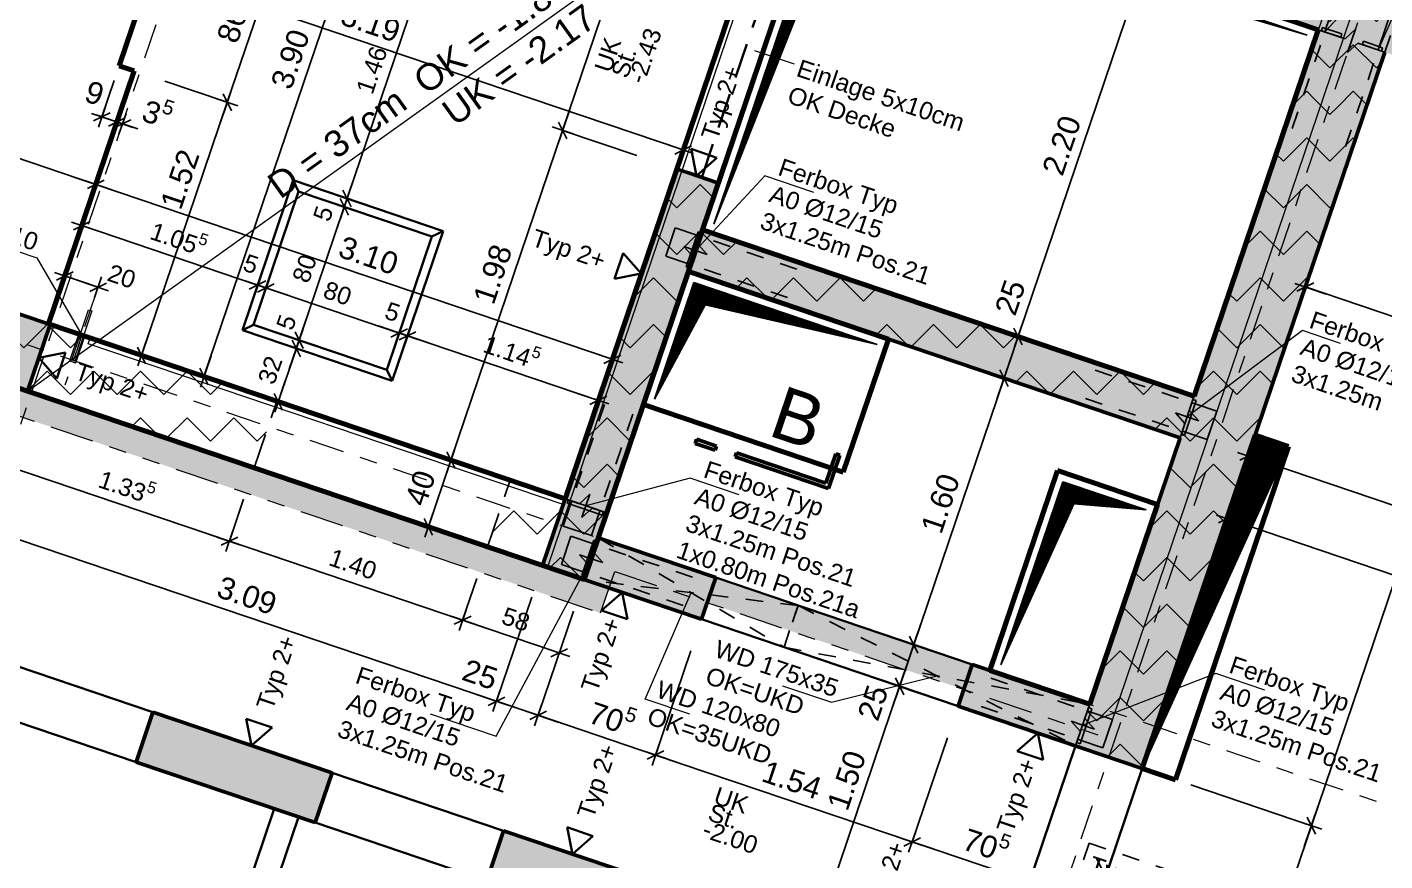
# Model space of a CAD drawing. Header units: metres. Extents: x 2661608 to 2661648.6, y 1209464.3 to 1209501.1.
# Drawn here: x 2661623.57 to 2661631.29, y 1209486.17 to 1209490.91 of the extents above; entities that cross this region are included whole.
import ezdxf

# ---------------------------------------------------------------- set-up
doc = ezdxf.new("R2010")
doc.units = ezdxf.units.M
doc.header["$PDMODE"] = 65
for name, pattern in [('AUSGEZOGEN', [0]), ('GETRENNT2_S6', [0.3, 0.2, -0.1]), ('PHANTOM2_S8', [0.3, 0.2, -0.05, 0, -0.05]), ('PUNKT2_S9', [0.4, 0.25, -0.05, 0, -0.05, 0, -0.05]), ('STRICHLINIE_S4', [0.1, 0.05, -0.05]), ('VERDECKT2_S2', [0.025, 0, -0.025])]:
    doc.linetypes.add(name, pattern=pattern)
for name, color, linetype, lineweight in [('TB_639', 7, 'AUSGEZOGEN', 25), ('TB_640', 7, 'AUSGEZOGEN', 25), ('TB_641', 7, 'AUSGEZOGEN', 25), ('TB_642', 7, 'AUSGEZOGEN', 25), ('TB_643', 7, 'AUSGEZOGEN', 25), ('TB_645', 7, 'AUSGEZOGEN', 25), ('TB_646', 7, 'AUSGEZOGEN', 25), ('TB_649', 7, 'AUSGEZOGEN', 25), ('TB_651', 7, 'AUSGEZOGEN', 25)]:
    doc.layers.add(name, color=color, linetype=linetype, lineweight=lineweight)
doc.styles.add('MtXpl_Arial', font='arial.ttf')
pattern_1 = [(45, (0, 0), (-0.007071067811865, 0.007071067811865), []), (45, (-0.003536, 0.003536), (-0.007071067811865, 0.007071067811865), [])]
pattern_2 = [(45, (-1e-16, 0.53033), (0, 0.265165042945), [0.1875, -0.1875]), (135, (-1e-16, 0.53033), (-0.265165042945, 0), [0.1875, -0.1875])]

# ---------------------------------------------------------------- blocks, each defined once
blk = doc.blocks.new('ALL_ML_STRICH')
at = {"color": 0, "linetype": 'ByBlock', "lineweight": -2}
for p, q in [((-1, 0), (0.5, 0)), ((-0.3, -0.3), (0.3, 0.3)), ((0, -0.5), (0, 0.5))]:
    blk.add_line(p, q, dxfattribs=at)

msp = doc.modelspace()

# ---------------------------------------------------------------- hatches: boundary and pattern name
at = {"layer": 'TB_639', "linetype": 'AUSGEZOGEN', "lineweight": 18, "transparency": 33554687}
msp.add_hatch(color=254, dxfattribs=at).paths.add_polyline_path([(2661620.6801, 1209494.3627), (2661627.8787, 1209491.9255), (2661627.7568, 1209491.5655), (2661627.9936, 1209491.4854), (2661628.1155, 1209491.8453), (2661630.9096, 1209490.8993), (2661630.9096, 1209490.8993), (2661631.2885, 1209490.771), (2661631.2885, 1209490.771), (2661634.1301, 1209489.8089), (2661634.2583, 1209490.1878), (2661620.8083, 1209494.7416)])
at = {"layer": 'TB_639', "linetype": 'AUSGEZOGEN', "lineweight": 35, "transparency": 33554687}
for points in [[(2661620.3012, 1209494.491), (2661619.0184, 1209490.7023), (2661616.1958, 1209491.6579), (2661616.0996, 1209491.3738), (2661618.9222, 1209490.4181), (2661618.8196, 1209490.115), (2661619.1985, 1209489.9867), (2661619.3011, 1209490.2898), (2661623.5729, 1209488.8435), (2661623.7012, 1209489.2224), (2661619.4294, 1209490.6687), (2661620.6801, 1209494.3627)], [(2661630.9096, 1209490.8993), (2661630.2041, 1209488.8155), (2661627.4099, 1209489.7615), (2661627.4997, 1209490.0267), (2661627.2629, 1209490.1069), (2661626.4997, 1209487.8526), (2661627.4042, 1209487.5463), (2661627.4844, 1209487.7831), (2661626.8167, 1209488.0092), (2661627.3298, 1209489.5247), (2661630.124, 1209488.5787), (2661629.6108, 1209487.0632), (2661628.9431, 1209487.2892), (2661628.8629, 1209487.0525), (2661629.9095, 1209486.6981), (2661630.0378, 1209487.077), (2661631.2885, 1209490.771)], [(2661624.1891, 1209486.7345), (2661625.2073, 1209486.3898), (2661625.3035, 1209486.6739), (2661624.2853, 1209487.0187)], [(2661626.1829, 1209486.0595), (2661627.097, 1209485.75), (2661627.1932, 1209486.0341), (2661626.2791, 1209486.3436)]]:
    msp.add_hatch(color=254, dxfattribs=at).paths.add_polyline_path(points)
at = {"layer": 'TB_640', "linetype": 'AUSGEZOGEN', "lineweight": 35, "transparency": 33554687}
for color, points in [(254, [(2661616.1958, 1209491.6579), (2661616.1477, 1209491.5159), (2661618.8282, 1209490.6083), (2661618.732, 1209490.3241), (2661626.8305, 1209487.5822), (2661626.9106, 1209487.819), (2661629.7048, 1209486.873), (2661631.1319, 1209491.0879), (2661644.8519, 1209486.4427), (2661644.9, 1209486.5848), (2661631.0379, 1209491.2781), (2661629.6108, 1209487.0632), (2661626.8167, 1209488.0092), (2661626.7365, 1209487.7724), (2661618.9222, 1209490.4181), (2661619.0184, 1209490.7023)]), (81, [(2661619.4294, 1209490.6687), (2661619.4133, 1209490.6213), (2661623.6378, 1209489.1911), (2661623.5416, 1209488.9069), (2661619.2698, 1209490.3532), (2661619.1511, 1209490.0028), (2661619.1985, 1209489.9867), (2661619.3011, 1209490.2898), (2661623.5729, 1209488.8435), (2661623.7012, 1209489.2224)]), (81, [(2661627.4837, 1209489.9793), (2661627.4997, 1209490.0267), (2661627.2629, 1209490.1069), (2661626.4997, 1209487.8526), (2661627.4042, 1209487.5463), (2661627.4203, 1209487.5937), (2661626.5631, 1209487.8839), (2661627.2943, 1209490.0435)]), (81, [(2661628.8629, 1209487.0525), (2661629.9095, 1209486.6981), (2661629.9256, 1209486.7454), (2661628.8789, 1209487.0998)]), (81, [(2661624.2853, 1209487.0187), (2661624.2693, 1209486.9713), (2661625.2875, 1209486.6266), (2661625.3035, 1209486.6739)]), (81, [(2661626.2791, 1209486.3436), (2661626.2631, 1209486.2963), (2661627.1771, 1209485.9868), (2661627.1932, 1209486.0341)])]:
    msp.add_hatch(color=color, dxfattribs=at).paths.add_polyline_path(points)
at = {"layer": 'TB_642', "linetype": 'AUSGEZOGEN', "lineweight": 25, "transparency": 33554687}
h = msp.add_hatch(dxfattribs=at)
h.set_pattern_fill('SCHRAFFUR_199', scale=0.05, style=0, pattern_type=2)
h.set_pattern_definition(pattern_1)
h.paths.add_polyline_path([(2661628.2094, 1209491.6551), (2661630.8463, 1209490.8679), (2661628.1468, 1209491.7819), (2661627.4733, 1209489.7928)], flags=0)
at = {"layer": 'TB_646', "linetype": 'AUSGEZOGEN', "lineweight": 18, "transparency": 33554687}
h = msp.add_hatch(dxfattribs=at)
h.set_pattern_fill('MUSTER', scale=0.1875, angle=45, style=0, pattern_type=2)
h.set_pattern_definition(pattern_2)
h.paths.add_polyline_path([(2661628.0069, 1209492.3043), (2661627.7568, 1209491.5655), (2661627.9936, 1209491.4854), (2661628.1155, 1209491.8453), (2661630.9096, 1209490.8993), (2661630.7878, 1209490.5393), (2661631.1667, 1209490.411), (2661631.4168, 1209491.1499)], flags=0)
h = msp.add_hatch(dxfattribs=at)
h.set_pattern_fill('MUSTER', scale=0.1875, angle=45, style=0, pattern_type=2)
h.set_pattern_definition(pattern_2)
h.paths.add_polyline_path([(2661619.4614, 1209490.7634), (2661619.0826, 1209490.8917), (2661618.9222, 1209490.4181), (2661624.8611, 1209488.4074), (2661624.9893, 1209488.7862), (2661619.4294, 1209490.6687)], flags=0)
h = msp.add_hatch(dxfattribs=at)
h.set_pattern_fill('MUSTER', scale=0.1875, angle=45, style=0, pattern_type=2)
h.set_pattern_definition(pattern_2)
h.paths.add_polyline_path([(2661630.2041, 1209488.8155), (2661627.4099, 1209489.7615), (2661627.4997, 1209490.0267), (2661627.2629, 1209490.1069), (2661626.628, 1209488.2315), (2661626.3154, 1209488.3373), (2661626.1871, 1209487.9584), (2661626.7365, 1209487.7724), (2661627.3298, 1209489.5247), (2661630.124, 1209488.5787), (2661629.5307, 1209486.8264), (2661629.9095, 1209486.6981), (2661631.1667, 1209490.411), (2661630.7878, 1209490.5393)], flags=0)
at = {"layer": 'TB_651', "linetype": 'AUSGEZOGEN', "lineweight": 25, "transparency": 33554687}
h = msp.add_hatch(dxfattribs=at)
h.set_pattern_fill('SCHRAFFUR_199', scale=0.05, style=0, pattern_type=2)
h.set_pattern_definition(pattern_1)
h.paths.add_polyline_path([(2661627.4237, 1209489.3345), (2661628.403, 1209489.1085), (2661627.3611, 1209489.4613), (2661627.1366, 1209488.7983)], flags=0)
h = msp.add_hatch(dxfattribs=at)
h.set_pattern_fill('SCHRAFFUR_199', scale=0.05, style=0, pattern_type=2)
h.set_pattern_definition(pattern_1)
h.paths.add_polyline_path([(2661629.9096, 1209486.6981), (2661630.7404, 1209488.5283), (2661630.5509, 1209488.5925)], flags=0)
h = msp.add_hatch(dxfattribs=at)
h.set_pattern_fill('SCHRAFFUR_199', scale=0.05, style=0, pattern_type=2)
h.set_pattern_definition(pattern_1)
h.paths.add_polyline_path([(2661629.5213, 1209488.202), (2661629.9323, 1209488.1685), (2661629.4587, 1209488.3288), (2661629.1059, 1209487.2869)], flags=0)

# ---------------------------------------------------------------- linework, layer by layer
at = {"layer": 'DEFPOINTS', "color": 7, "linetype": 'AUSGEZOGEN', "lineweight": 25, "transparency": 16777216}
for p in [(2661627.489, 1209490.7747), (2661624.0939, 1209490.6942), (2661630.8435, 1209490.7038), (2661630.8435, 1209490.7038), (2661624.1791, 1209490.6653), (2661624.1791, 1209490.6653), (2661631.2276, 1209490.591), (2661631.2276, 1209490.591), (2661624.1255, 1209490.5068), (2661624.1255, 1209490.5068), (2661624.1558, 1209490.4925), (2661624.7078, 1209490.4863), (2661623.9955, 1209490.4035), (2661624.0807, 1209490.3747), (2661626.6143, 1209490.3265), (2661627.3326, 1209490.3126), (2661630.6981, 1209490.2745), (2661627.2629, 1209490.1069), (2661627.2629, 1209490.1069), (2661623.9605, 1209490.0195), (2661623.97, 1209490.0476), (2661623.97, 1209490.0476), (2661625.2743, 1209489.925), (2661625.2743, 1209489.925), (2661625.3008, 1209489.9688), (2661625.3008, 1209489.9688), (2661625.3891, 1209489.9389), (2661625.373, 1209489.8916), (2661623.8811, 1209489.7852), (2661623.7842, 1209489.4989), (2661623.7854, 1209489.5023), (2661624.8804, 1209489.4468), (2661623.7529, 1209489.4063), (2661623.9613, 1209489.3983), (2661624.9278, 1209489.4308), (2661624.8288, 1209489.2943), (2661624.8288, 1209489.2943), (2661624.8811, 1209489.293), (2661624.8811, 1209489.293), (2661628.7021, 1209489.324), (2661628.7021, 1209489.324), (2661625.0028, 1209489.1723), (2661625.0028, 1209489.1723), (2661625.1165, 1209489.1338), (2661625.6855, 1209489.1742), (2661625.7329, 1209489.1582), (2661629.2038, 1209489.1541), (2661624.993, 1209489.1228), (2661624.993, 1209489.1228), (2661625.1005, 1209489.0865), (2661626.9155, 1209489.0806), (2661628.6106, 1209489.091), (2661628.6106, 1209489.091), (2661624.2203, 1209489.0466), (2661624.4253, 1209488.9772), (2661624.5447, 1209488.9368), (2661624.5755, 1209488.9263), (2661625.6147, 1209488.9651), (2661625.6147, 1209488.9651), (2661625.6461, 1209488.9017), (2661625.6461, 1209488.9017), (2661629.1236, 1209488.9173), (2661623.5729, 1209488.8435), (2661623.5729, 1209488.8435), (2661624.9978, 1209488.7834), (2661625.0504, 1209488.7656), (2661630.5802, 1209488.6788), (2661625.9793, 1209488.4511), (2661626.6977, 1209488.4375), (2661630.5108, 1209488.474), (2661624.8611, 1209488.4074), (2661624.8611, 1209488.4074), (2661626.0515, 1209488.4266), (2661626.0515, 1209488.4266), (2661625.851, 1209488.0722), (2661630.3906, 1209488.1188), (2661624.7199, 1209487.9904), (2661630.3553, 1209488.0147), (2661626.1871, 1209487.9584), (2661626.1871, 1209487.9584), (2661626.4997, 1209487.8526), (2661626.4997, 1209487.8526), (2661626.4997, 1209487.8526), (2661626.7365, 1209487.7724), (2661626.7365, 1209487.7724), (2661626.7365, 1209487.7724), (2661626.0459, 1209487.5414), (2661627.4042, 1209487.5463), (2661627.4042, 1209487.5463), (2661628.6105, 1209487.4019), (2661628.9431, 1209487.2892), (2661628.9431, 1209487.2892), (2661628.5303, 1209487.1651), (2661626.2382, 1209487.0804), (2661628.8629, 1209487.0525), (2661628.8629, 1209487.0525), (2661628.8629, 1209487.0525), (2661628.8629, 1209487.0525), (2661626.475, 1209487.0002), (2661627.1428, 1209486.7741), (2661624.1891, 1209486.7345), (2661624.1891, 1209486.7345), (2661629.9095, 1209486.6981), (2661629.9095, 1209486.6981), (2661625.2073, 1209486.3898), (2661625.2073, 1209486.3898), (2661629.385, 1209486.3962), (2661629.385, 1209486.3962), (2661630.8709, 1209486.3726), (2661628.6015, 1209486.2803)]:
    msp.add_point(p, dxfattribs=at)
at = {"layer": 'DEFPOINTS', "color": 5, "linetype": 'AUSGEZOGEN', "lineweight": 25, "transparency": 16777216}
for p in [(2661630.8366, 1209489.4362), (2661630.8072, 1209489.3494)]:
    msp.add_point(p, dxfattribs=at)
at = {"layer": 'TB_640', "color": 191, "linetype": 'AUSGEZOGEN', "lineweight": 13, "transparency": 33554687}
for p, q in [((2661631.0379, 1209491.2781), (2661629.6108, 1209487.0632)), ((2661631.1319, 1209491.0879), (2661629.7048, 1209486.873))]:
    msp.add_line(p, q, dxfattribs=at)
at = {"layer": 'TB_640', "color": 7, "linetype": 'PUNKT2_S9', "lineweight": 13, "transparency": 33554687}
for p, q in [((2661618.9222, 1209490.4181), (2661626.7365, 1209487.7724)), ((2661618.732, 1209490.3241), (2661626.8305, 1209487.5822)), ((2661626.7365, 1209487.7724), (2661626.8167, 1209488.0092)), ((2661626.8305, 1209487.5822), (2661626.9106, 1209487.819)), ((2661626.9106, 1209487.819), (2661629.7048, 1209486.873))]:
    msp.add_line(p, q, dxfattribs=at)
at = {"layer": 'TB_641', "color": 7, "linetype": 'AUSGEZOGEN', "lineweight": 18, "transparency": 33554687}
for p, q in [((2661627.9071, 1209491.9158), (2661626.5281, 1209487.843)), ((2661623.9173, 1209489.1123), (2661623.9285, 1209489.1454)), ((2661626.6167, 1209488.1983), (2661623.9173, 1209489.1123))]:
    msp.add_line(p, q, dxfattribs=at)
at = {"layer": 'TB_641', "color": 7, "linetype": 'AUSGEZOGEN', "lineweight": 50, "transparency": 33554687}
for p, q in [((2661628.1155, 1209491.8453), (2661630.9096, 1209490.8993)), ((2661630.9096, 1209490.8993), (2661630.2041, 1209488.8155)), ((2661630.0378, 1209487.077), (2661631.2885, 1209490.771)), ((2661623.7012, 1209489.2224), (2661619.4294, 1209490.6687)), ((2661619.3011, 1209490.2898), (2661623.5729, 1209488.8435)), ((2661627.2629, 1209490.1069), (2661626.628, 1209488.2315)), ((2661627.2629, 1209490.1069), (2661627.3292, 1209490.0844)), ((2661627.3292, 1209490.0844), (2661627.4997, 1209490.0267)), ((2661627.4099, 1209489.7615), (2661627.4997, 1209490.0267)), ((2661630.2041, 1209488.8155), (2661627.4099, 1209489.7615)), ((2661626.8167, 1209488.0092), (2661627.3298, 1209489.5247)), ((2661627.3298, 1209489.5247), (2661630.124, 1209488.5787)), ((2661623.7012, 1209489.2224), (2661623.5729, 1209488.8435)), ((2661630.124, 1209488.5787), (2661629.6108, 1209487.0632)), ((2661626.4997, 1209487.8526), (2661626.628, 1209488.2315)), ((2661626.4997, 1209487.8526), (2661626.628, 1209488.2315)), ((2661626.8167, 1209488.0092), (2661627.4844, 1209487.7831)), ((2661627.4042, 1209487.5463), (2661626.4997, 1209487.8526)), ((2661627.4844, 1209487.7831), (2661627.4042, 1209487.5463)), ((2661628.9431, 1209487.2892), (2661628.8629, 1209487.0525)), ((2661629.6108, 1209487.0632), (2661628.9431, 1209487.2892)), ((2661628.8629, 1209487.0525), (2661629.9095, 1209486.6981)), ((2661629.9095, 1209486.6981), (2661630.0378, 1209487.077)), ((2661624.2853, 1209487.0187), (2661624.1891, 1209486.7345)), ((2661625.3035, 1209486.6739), (2661624.2853, 1209487.0187)), ((2661629.2395, 1209486.925), (2661629.3153, 1209486.8993)), ((2661624.1891, 1209486.7345), (2661625.2073, 1209486.3898)), ((2661625.2073, 1209486.3898), (2661625.3035, 1209486.6739)), ((2661626.1829, 1209486.0595), (2661626.2791, 1209486.3436)), ((2661627.1932, 1209486.0341), (2661626.2791, 1209486.3436))]:
    msp.add_line(p, q, dxfattribs=at)
at = {"layer": 'TB_641', "color": 7, "linetype": 'AUSGEZOGEN', "lineweight": 35, "transparency": 33554687}
for p, q in [((2661627.7568, 1209491.5655), (2661627.2629, 1209490.1069)), ((2661627.9936, 1209491.4854), (2661627.4997, 1209490.0267)), ((2661627.4918, 1209490.1711), (2661627.3446, 1209490.221)), ((2661627.3446, 1209490.221), (2661627.3752, 1209490.0689)), ((2661627.3752, 1209490.0689), (2661627.4918, 1209490.1711)), ((2661626.9095, 1209489.4815), (2661626.9593, 1209489.6288)), ((2661626.9593, 1209489.6288), (2661627.0616, 1209489.5121)), ((2661627.0616, 1209489.5121), (2661626.9095, 1209489.4815)), ((2661623.7891, 1209489.0635), (2661623.637, 1209489.033)), ((2661623.7393, 1209488.9163), (2661623.7891, 1209489.0635)), ((2661623.637, 1209489.033), (2661623.7393, 1209488.9163)), ((2661627.4844, 1209487.7831), (2661628.9431, 1209487.2892)), ((2661622.3152, 1209487.6857), (2661624.2853, 1209487.0187)), ((2661626.8353, 1209487.5972), (2661626.952, 1209487.6994)), ((2661626.952, 1209487.6994), (2661626.9825, 1209487.5474)), ((2661626.9825, 1209487.5474), (2661626.8353, 1209487.5972)), ((2661627.4042, 1209487.5463), (2661628.8629, 1209487.0525)), ((2661622.219, 1209487.4016), (2661624.1891, 1209486.7345)), ((2661624.9632, 1209486.9309), (2661624.8159, 1209486.9807)), ((2661624.8159, 1209486.9807), (2661624.8465, 1209486.8287)), ((2661624.8465, 1209486.8287), (2661624.9632, 1209486.9309)), ((2661629.1986, 1209486.7971), (2661629.3153, 1209486.8993)), ((2661629.3153, 1209486.8993), (2661629.3458, 1209486.7472)), ((2661629.5307, 1209486.8264), (2661629.0496, 1209485.4056)), ((2661629.3458, 1209486.7472), (2661629.1986, 1209486.7971)), ((2661626.2791, 1209486.3436), (2661625.3035, 1209486.6739)), ((2661629.9095, 1209486.6981), (2661629.4285, 1209485.2773)), ((2661624.9753, 1209486.4683), (2661621.8004, 1209477.0912)), ((2661624.4712, 1209484.5275), (2661625.1126, 1209486.4218)), ((2661625.2073, 1209486.3898), (2661626.1829, 1209486.0595)), ((2661626.7866, 1209486.3135), (2661626.6393, 1209486.3634)), ((2661626.6393, 1209486.3634), (2661626.6699, 1209486.2113)), ((2661626.6699, 1209486.2113), (2661626.7866, 1209486.3135))]:
    msp.add_line(p, q, dxfattribs=at)
at = {"layer": 'TB_641', "color": 7, "linetype": 'GETRENNT2_S6', "lineweight": 35, "transparency": 33554687}
msp.add_line((2661627.405, 1209490.0588), (2661627.8989, 1209491.5174), dxfattribs=at)
at = {"layer": 'TB_641', "color": 7, "linetype": 'AUSGEZOGEN', "lineweight": 25, "transparency": 33554687}
for p, q in [((2661630.9539, 1209490.9054), (2661631.0213, 1209491.1043)), ((2661631.3308, 1209491.0206), (2661631.257, 1209490.8027)), ((2661630.9286, 1209490.8928), (2661630.935, 1209490.9118)), ((2661630.935, 1209490.9118), (2661631.0439, 1209490.8749)), ((2661630.9096, 1209490.8993), (2661631.0625, 1209490.8475)), ((2661631.0375, 1209490.856), (2661630.9286, 1209490.8928)), ((2661631.0375, 1209490.856), (2661631.0439, 1209490.8749)), ((2661631.1215, 1209490.9014), (2661631.0625, 1209490.8475)), ((2661631.0991, 1209490.8351), (2661631.0766, 1209490.7688)), ((2661631.0991, 1209490.8351), (2661631.1215, 1209490.9014)), ((2661631.1607, 1209490.8143), (2661631.1671, 1209490.8332)), ((2661631.1671, 1209490.8332), (2661631.276, 1209490.7963)), ((2661631.0766, 1209490.7688), (2661631.1357, 1209490.8227)), ((2661631.1357, 1209490.8227), (2661631.2885, 1209490.771)), ((2661631.2696, 1209490.7774), (2661631.1607, 1209490.8143)), ((2661631.276, 1209490.7963), (2661631.2696, 1209490.7774)), ((2661627.2005, 1209489.6107), (2661627.255, 1209489.7717)), ((2661627.255, 1209489.7717), (2661627.3782, 1209489.73)), ((2661627.3172, 1209489.5501), (2661627.3846, 1209489.749)), ((2661627.4099, 1209489.7615), (2661627.3822, 1209489.6797)), ((2661627.3846, 1209489.749), (2661627.4035, 1209489.7425)), ((2661627.4035, 1209489.7425), (2661627.4099, 1209489.7615)), ((2661627.4035, 1209489.7425), (2661627.3298, 1209489.5247)), ((2661627.4362, 1209489.6206), (2661627.3822, 1209489.6797)), ((2661627.3236, 1209489.569), (2661627.2005, 1209489.6107)), ((2661627.3698, 1209489.6431), (2661627.3035, 1209489.6655)), ((2661627.3035, 1209489.6655), (2661627.3575, 1209489.6065)), ((2661627.3575, 1209489.6065), (2661627.3298, 1209489.5247)), ((2661627.3698, 1209489.6431), (2661627.4362, 1209489.6206)), ((2661627.3362, 1209489.5436), (2661627.3172, 1209489.5501)), ((2661630.1977, 1209488.7965), (2661630.124, 1209488.5787)), ((2661630.1493, 1209488.5912), (2661630.2167, 1209488.7901)), ((2661630.2041, 1209488.8155), (2661630.1764, 1209488.7336)), ((2661630.1977, 1209488.7965), (2661630.2041, 1209488.8155)), ((2661630.2167, 1209488.7901), (2661630.1977, 1209488.7965)), ((2661630.3334, 1209488.7295), (2661630.2102, 1209488.7711)), ((2661630.164, 1209488.6971), (2661630.0977, 1209488.7195)), ((2661630.0977, 1209488.7195), (2661630.1517, 1209488.6605)), ((2661630.164, 1209488.6971), (2661630.2303, 1209488.6746)), ((2661630.2303, 1209488.6746), (2661630.1764, 1209488.7336)), ((2661630.2789, 1209488.5684), (2661630.3334, 1209488.7295)), ((2661630.1517, 1209488.6605), (2661630.124, 1209488.5787)), ((2661630.1304, 1209488.5976), (2661630.1493, 1209488.5912)), ((2661630.1557, 1209488.6101), (2661630.2789, 1209488.5684)), ((2661626.6469, 1209488.225), (2661626.628, 1209488.2315)), ((2661626.628, 1209488.2315), (2661626.7098, 1209488.2038)), ((2661626.6405, 1209488.2061), (2661626.6469, 1209488.225)), ((2661626.8394, 1209488.1387), (2661626.6405, 1209488.2061)), ((2661626.6469, 1209488.225), (2661626.8648, 1209488.1513)), ((2661626.7688, 1209488.2577), (2661626.7098, 1209488.2038)), ((2661626.7464, 1209488.1914), (2661626.7688, 1209488.2577)), ((2661626.6177, 1209488.0765), (2661626.6594, 1209488.1997)), ((2661626.7464, 1209488.1914), (2661626.7239, 1209488.1251)), ((2661626.7239, 1209488.1251), (2661626.783, 1209488.179)), ((2661626.8205, 1209488.1452), (2661626.7788, 1209488.022)), ((2661626.783, 1209488.179), (2661626.8648, 1209488.1513)), ((2661626.8458, 1209488.1577), (2661626.8394, 1209488.1387)), ((2661626.7788, 1209488.022), (2661626.6177, 1209488.0765)), ((2661626.6072, 1209487.8584), (2661626.6618, 1209488.0194)), ((2661626.6618, 1209488.0194), (2661626.7849, 1209487.9777)), ((2661626.724, 1209487.7978), (2661626.7913, 1209487.9967)), ((2661626.8102, 1209487.9903), (2661626.7365, 1209487.7724)), ((2661626.8167, 1209488.0092), (2661626.789, 1209487.9274)), ((2661626.7913, 1209487.9967), (2661626.8102, 1209487.9903)), ((2661626.8102, 1209487.9903), (2661626.8167, 1209488.0092)), ((2661626.7766, 1209487.8908), (2661626.7103, 1209487.9133)), ((2661626.7103, 1209487.9133), (2661626.7642, 1209487.8542)), ((2661626.8429, 1209487.8684), (2661626.789, 1209487.9274)), ((2661626.7304, 1209487.8167), (2661626.6072, 1209487.8584)), ((2661626.7642, 1209487.8542), (2661626.7365, 1209487.7724)), ((2661626.7766, 1209487.8908), (2661626.8429, 1209487.8684)), ((2661626.7429, 1209487.7913), (2661626.724, 1209487.7978)), ((2661629.6044, 1209487.0442), (2661629.5307, 1209486.8264)), ((2661629.6108, 1209487.0632), (2661629.5832, 1209486.9814)), ((2661629.6044, 1209487.0442), (2661629.6108, 1209487.0632)), ((2661629.6234, 1209487.0378), (2661629.6044, 1209487.0442)), ((2661629.5708, 1209486.9448), (2661629.5045, 1209486.9672)), ((2661629.5045, 1209486.9672), (2661629.5584, 1209486.9082)), ((2661629.556, 1209486.8389), (2661629.6234, 1209487.0378)), ((2661629.6371, 1209486.9223), (2661629.5832, 1209486.9814)), ((2661629.7401, 1209486.9772), (2661629.617, 1209487.0189)), ((2661629.6856, 1209486.8161), (2661629.7401, 1209486.9772)), ((2661629.5584, 1209486.9082), (2661629.5307, 1209486.8264)), ((2661629.5708, 1209486.9448), (2661629.6371, 1209486.9223)), ((2661629.5371, 1209486.8453), (2661629.556, 1209486.8389)), ((2661629.5624, 1209486.8578), (2661629.6856, 1209486.8161)), ((2661624.9753, 1209486.4683), (2661625.1126, 1209486.4218))]:
    msp.add_line(p, q, dxfattribs=at)
at = {"layer": 'TB_641', "color": 7, "linetype": 'STRICHLINIE_S4', "lineweight": 25, "transparency": 33554687}
for p, q in [((2661630.9475, 1209490.8864), (2661630.9539, 1209490.9054)), ((2661630.7615, 1209490.3371), (2661630.9475, 1209490.8864)), ((2661631.0646, 1209490.2344), (2661631.2506, 1209490.7838)), ((2661631.2506, 1209490.7838), (2661631.257, 1209490.8027)), ((2661627.3971, 1209489.7236), (2661627.3782, 1209489.73)), ((2661627.9465, 1209489.5376), (2661627.3971, 1209489.7236)), ((2661627.3426, 1209489.5626), (2661627.3236, 1209489.569)), ((2661627.892, 1209489.3766), (2661627.3426, 1209489.5626)), ((2661629.6419, 1209488.9636), (2661630.1913, 1209488.7776)), ((2661626.8519, 1209488.768), (2661626.6659, 1209488.2186)), ((2661629.5874, 1209488.8025), (2661630.1368, 1209488.6165)), ((2661630.1913, 1209488.7776), (2661630.2102, 1209488.7711)), ((2661627.0129, 1209488.7135), (2661626.8269, 1209488.1641)), ((2661630.1368, 1209488.6165), (2661630.1557, 1209488.6101)), ((2661626.6659, 1209488.2186), (2661626.6594, 1209488.1997)), ((2661626.8269, 1209488.1641), (2661626.8205, 1209488.1452)), ((2661626.8038, 1209487.9713), (2661626.7849, 1209487.9777)), ((2661627.3532, 1209487.7853), (2661626.8038, 1209487.9713)), ((2661626.7493, 1209487.8103), (2661626.7304, 1209487.8167)), ((2661627.2987, 1209487.6243), (2661626.7493, 1209487.8103)), ((2661629.0487, 1209487.2113), (2661629.598, 1209487.0253)), ((2661628.9941, 1209487.0503), (2661629.5435, 1209486.8643)), ((2661629.598, 1209487.0253), (2661629.617, 1209487.0189)), ((2661629.5435, 1209486.8643), (2661629.5624, 1209486.8578))]:
    msp.add_line(p, q, dxfattribs=at)
at = {"layer": 'TB_641', "color": 7, "linetype": 'AUSGEZOGEN', "lineweight": 25, "transparency": 33554687}
for points in [[(2661627.408, 1209489.7558), (2661627.408, 1209489.7558)], [(2661627.3298, 1209489.5247), (2661627.3298, 1209489.5247)], [(2661627.3362, 1209489.5436), (2661627.3362, 1209489.5436)], [(2661630.2022, 1209488.8098), (2661630.2022, 1209488.8098)], [(2661630.1304, 1209488.5976), (2661630.1304, 1209488.5976)], [(2661630.124, 1209488.5787), (2661630.124, 1209488.5787)], [(2661626.6336, 1209488.2295), (2661626.6336, 1209488.2295)], [(2661626.8458, 1209488.1577), (2661626.8458, 1209488.1577)], [(2661626.8648, 1209488.1513), (2661626.8648, 1209488.1513)], [(2661626.8147, 1209488.0035), (2661626.8147, 1209488.0035)], [(2661626.7365, 1209487.7724), (2661626.7365, 1209487.7724)], [(2661626.7429, 1209487.7913), (2661626.7429, 1209487.7913)], [(2661629.6089, 1209487.0575), (2661629.6089, 1209487.0575)], [(2661629.5307, 1209486.8264), (2661629.5307, 1209486.8264)], [(2661629.5371, 1209486.8453), (2661629.5371, 1209486.8453)]]:
    msp.add_lwpolyline(points, close=True, dxfattribs=at)
at = {"layer": 'TB_641', "color": 7, "linetype": 'AUSGEZOGEN', "lineweight": 50, "transparency": 33554687}
for points in [[(2661627.3298, 1209489.5247), (2661627.3298, 1209489.5247)], [(2661627.3298, 1209489.5247), (2661627.3298, 1209489.5247)], [(2661630.124, 1209488.5787), (2661630.124, 1209488.5787)], [(2661630.124, 1209488.5787), (2661630.124, 1209488.5787)], [(2661626.8648, 1209488.1513), (2661626.8648, 1209488.1513)], [(2661626.8648, 1209488.1513), (2661626.8648, 1209488.1513)], [(2661626.7365, 1209487.7724), (2661626.7365, 1209487.7724)], [(2661626.7365, 1209487.7724), (2661626.7365, 1209487.7724)], [(2661629.5307, 1209486.8264), (2661629.5307, 1209486.8264)], [(2661629.5307, 1209486.8264), (2661629.5307, 1209486.8264)]]:
    msp.add_lwpolyline(points, close=True, dxfattribs=at)
at = {"layer": 'TB_642', "color": 7, "linetype": 'AUSGEZOGEN', "lineweight": 70, "transparency": 33554687}
for p, q in [((2661627.8787, 1209491.9255), (2661626.628, 1209488.2315)), ((2661628.1155, 1209491.8453), (2661627.4099, 1209489.7615)), ((2661630.9096, 1209490.8993), (2661628.1155, 1209491.8453)), ((2661624.3697, 1209491.5088), (2661624.0939, 1209490.6942)), ((2661630.2041, 1209488.8155), (2661630.9096, 1209490.8993)), ((2661624.0939, 1209490.6942), (2661624.1791, 1209490.6653)), ((2661624.1791, 1209490.6653), (2661623.6917, 1209489.2256)), ((2661626.7365, 1209487.7724), (2661618.9222, 1209490.4181)), ((2661626.7365, 1209487.7724), (2661627.4099, 1209489.7615)), ((2661627.4099, 1209489.7615), (2661630.2041, 1209488.8155)), ((2661626.628, 1209488.2315), (2661623.6917, 1209489.2256))]:
    msp.add_line(p, q, dxfattribs=at)
at = {"layer": 'TB_642', "color": 7, "linetype": 'AUSGEZOGEN', "lineweight": 25, "transparency": 33554687}
for p, q in [((2661627.4733, 1209489.7928), (2661628.1468, 1209491.7819)), ((2661628.1468, 1209491.7819), (2661630.8463, 1209490.8679)), ((2661627.4733, 1209489.7928), (2661628.2094, 1209491.6551)), ((2661628.2094, 1209491.6551), (2661630.8463, 1209490.8679))]:
    msp.add_line(p, q, dxfattribs=at)
at = {"layer": 'TB_642', "color": 7, "linetype": 'AUSGEZOGEN', "lineweight": 35, "transparency": 33554687}
for p, q in [((2661624.7936, 1209489.1904), (2661625.0822, 1209490.0428)), ((2661625.1135, 1209489.9794), (2661624.857, 1209489.2217)), ((2661625.0822, 1209490.0428), (2661625.1135, 1209489.9794)), ((2661625.0822, 1209490.0428), (2661625.9347, 1209489.7542)), ((2661625.8713, 1209489.7229), (2661625.1135, 1209489.9794)), ((2661625.9347, 1209489.7542), (2661625.6461, 1209488.9017)), ((2661625.8713, 1209489.7229), (2661625.9347, 1209489.7542)), ((2661625.6147, 1209488.9651), (2661625.8713, 1209489.7229)), ((2661624.857, 1209489.2217), (2661624.7936, 1209489.1904)), ((2661624.857, 1209489.2217), (2661625.6147, 1209488.9651)), ((2661625.6461, 1209488.9017), (2661624.7936, 1209489.1904)), ((2661625.6147, 1209488.9651), (2661625.6461, 1209488.9017))]:
    msp.add_line(p, q, dxfattribs=at)
at = {"layer": 'TB_643', "color": 7, "linetype": 'PHANTOM2_S8', "lineweight": 18, "transparency": 33554687}
for p, q in [((2661617.8257, 1209471.7962), (2661626.7057, 1209498.0238)), ((2661623.9509, 1209469.7224), (2661632.8308, 1209495.9499)), ((2661613.8118, 1209492.4123), (2661645.8408, 1209481.5681))]:
    msp.add_line(p, q, dxfattribs=at)
at = {"layer": 'TB_645', "color": 7, "linetype": 'PHANTOM2_S8', "lineweight": 18, "transparency": 33554687}
msp.add_line((2661623.9613, 1209489.3983), (2661623.7849, 1209488.8773), dxfattribs=at)
at = {"layer": 'TB_645', "color": 7, "linetype": 'AUSGEZOGEN', "lineweight": 18, "transparency": 33554687}
for p, q in [((2661623.8236, 1209489.0226), (2661623.9198, 1209489.3067)), ((2661623.9387, 1209489.3003), (2661623.8425, 1209489.0162)), ((2661623.9198, 1209489.3067), (2661623.9387, 1209489.3003)), ((2661623.8132, 1209489.0155), (2661623.8646, 1209489.1671)), ((2661623.8646, 1209489.1671), (2661623.8445, 1209489.1738)), ((2661623.8464, 1209489.0043), (2661623.8977, 1209489.1558)), ((2661623.8811, 1209489.1615), (2661623.8587, 1209489.0952)), ((2661623.8646, 1209489.1671), (2661623.8646, 1209489.1671)), ((2661623.8977, 1209489.1558), (2661623.9177, 1209489.1491)), ((2661623.8132, 1209489.0155), (2661623.8464, 1209489.0043)), ((2661623.8425, 1209489.0162), (2661623.8236, 1209489.0226)), ((2661623.83, 1209489.0098), (2661623.8376, 1209489.0073)), ((2661623.8312, 1209489.0094), (2661623.8464, 1209489.0043))]:
    msp.add_line(p, q, dxfattribs=at)
at = {"layer": 'TB_645', "color": 7, "linetype": 'VERDECKT2_S2', "lineweight": 25, "transparency": 33554687}
for p, q in [((2661629.3826, 1209485.6096), (2661629.6071, 1209486.2726)), ((2661629.6071, 1209486.2726), (2661630.2702, 1209486.0481)), ((2661630.0457, 1209485.3851), (2661629.6071, 1209486.2726))]:
    msp.add_line(p, q, dxfattribs=at)
at = {"layer": 'TB_646', "color": 7, "linetype": 'GETRENNT2_S6', "lineweight": 25, "transparency": 33554687}
for p, q in [((2661628.1155, 1209491.8453), (2661630.9096, 1209490.8993)), ((2661631.4168, 1209491.1499), (2661629.9095, 1209486.6981)), ((2661630.2041, 1209488.8155), (2661630.9096, 1209490.8993)), ((2661624.9893, 1209488.7862), (2661619.4294, 1209490.6687)), ((2661618.9222, 1209490.4181), (2661624.8611, 1209488.4074)), ((2661626.628, 1209488.2315), (2661627.2629, 1209490.1069)), ((2661627.2629, 1209490.1069), (2661627.4997, 1209490.0267)), ((2661627.4997, 1209490.0267), (2661627.4099, 1209489.7615)), ((2661627.4099, 1209489.7615), (2661630.2041, 1209488.8155)), ((2661627.3298, 1209489.5247), (2661626.7365, 1209487.7724)), ((2661630.124, 1209488.5787), (2661627.3298, 1209489.5247)), ((2661624.8611, 1209488.4074), (2661624.9893, 1209488.7862)), ((2661629.5307, 1209486.8264), (2661630.124, 1209488.5787)), ((2661626.1871, 1209487.9584), (2661626.3154, 1209488.3373)), ((2661626.3154, 1209488.3373), (2661626.628, 1209488.2315)), ((2661626.7365, 1209487.7724), (2661626.1871, 1209487.9584)), ((2661629.9095, 1209486.6981), (2661629.5307, 1209486.8264))]:
    msp.add_line(p, q, dxfattribs=at)
at = {"layer": 'TB_649', "color": 7, "linetype": 'AUSGEZOGEN', "lineweight": -2, "transparency": 16777216}
for p, q in [((2661624.5755, 1209488.9263), (2661625.8262, 1209492.6204)), ((2661626.6143, 1209490.3265), (2661627.1081, 1209491.7852)), ((2661624.7078, 1209490.4863), (2661624.9836, 1209491.3009)), ((2661625.3891, 1209489.9389), (2661625.8573, 1209491.3218)), ((2661624.2781, 1209491.2383), (2661627.2997, 1209490.2153)), ((2661629.2038, 1209489.1541), (2661629.9093, 1209491.2379)), ((2661621.1473, 1209490.9719), (2661623.9605, 1209490.0195)), ((2661624.0654, 1209490.61), (2661623.9955, 1209490.4035)), ((2661624.3532, 1209490.6064), (2661624.7078, 1209490.4863)), ((2661624.3532, 1209490.6064), (2661624.7078, 1209490.4863)), ((2661624.2203, 1209489.0466), (2661624.7078, 1209490.4863)), ((2661630.8709, 1209486.3726), (2661632.2499, 1209490.4455)), ((2661623.9955, 1209490.4035), (2661624.0807, 1209490.3747)), ((2661624.0807, 1209490.3747), (2661624.0807, 1209490.3747)), ((2661624.0807, 1209490.3747), (2661624.0807, 1209490.3747)), ((2661624.0807, 1209490.3747), (2661624.1123, 1209490.364)), ((2661624.1123, 1209490.364), (2661624.1123, 1209490.364)), ((2661625.9793, 1209488.4511), (2661626.6143, 1209490.3265)), ((2661627.0361, 1209490.1837), (2661626.6143, 1209490.3265)), ((2661627.0361, 1209490.1837), (2661626.6143, 1209490.3265)), ((2661627.2997, 1209490.2153), (2661627.2997, 1209490.2153)), ((2661623.9605, 1209490.0195), (2661623.9605, 1209490.0195)), ((2661623.9605, 1209490.0195), (2661623.9605, 1209490.0195)), ((2661623.9605, 1209490.0195), (2661626.8968, 1209489.0253)), ((2661625.373, 1209489.8916), (2661625.3891, 1209489.9389)), ((2661625.3891, 1209489.9389), (2661625.3891, 1209489.9389)), ((2661625.3891, 1209489.9389), (2661625.3891, 1209489.9389)), ((2661625.1165, 1209489.1338), (2661625.373, 1209489.8916)), ((2661625.373, 1209489.8916), (2661625.373, 1209489.8916)), ((2661625.373, 1209489.8916), (2661625.373, 1209489.8916)), ((2661623.8811, 1209489.7852), (2661623.8811, 1209489.7852)), ((2661623.8811, 1209489.7852), (2661624.8804, 1209489.4468)), ((2661623.7842, 1209489.4989), (2661623.7842, 1209489.4989)), ((2661623.7842, 1209489.4989), (2661623.9737, 1209489.4348)), ((2661624.8804, 1209489.4468), (2661624.8804, 1209489.4468)), ((2661624.8804, 1209489.4468), (2661624.8804, 1209489.4468)), ((2661624.8804, 1209489.4468), (2661624.9278, 1209489.4308)), ((2661623.9737, 1209489.4348), (2661623.9737, 1209489.4348)), ((2661624.9278, 1209489.4308), (2661624.9278, 1209489.4308)), ((2661624.9278, 1209489.4308), (2661624.9278, 1209489.4308)), ((2661624.9278, 1209489.4308), (2661625.6855, 1209489.1742)), ((2661625.1005, 1209489.0865), (2661625.1165, 1209489.1338)), ((2661625.1165, 1209489.1338), (2661625.1165, 1209489.1338)), ((2661625.1165, 1209489.1338), (2661625.1165, 1209489.1338)), ((2661625.6855, 1209489.1742), (2661625.6855, 1209489.1742)), ((2661625.6855, 1209489.1742), (2661625.6855, 1209489.1742)), ((2661625.6855, 1209489.1742), (2661625.7329, 1209489.1582)), ((2661625.7329, 1209489.1582), (2661625.7329, 1209489.1582)), ((2661625.7329, 1209489.1582), (2661625.7329, 1209489.1582)), ((2661625.7329, 1209489.1582), (2661626.8174, 1209488.791)), ((2661629.1236, 1209488.9173), (2661629.2038, 1209489.1541)), ((2661629.2038, 1209489.1541), (2661629.2038, 1209489.1541)), ((2661629.2038, 1209489.1541), (2661629.2038, 1209489.1541)), ((2661624.9978, 1209488.7834), (2661625.1005, 1209489.0865)), ((2661625.1005, 1209489.0865), (2661625.1005, 1209489.0865)), ((2661625.1005, 1209489.0865), (2661625.1005, 1209489.0865)), ((2661624.2203, 1209489.0466), (2661624.2203, 1209489.0466)), ((2661626.8968, 1209489.0253), (2661626.8968, 1209489.0253)), ((2661624.5755, 1209488.9263), (2661624.5755, 1209488.9263)), ((2661628.6105, 1209487.4019), (2661629.1236, 1209488.9173)), ((2661629.1236, 1209488.9173), (2661629.1236, 1209488.9173)), ((2661629.1236, 1209488.9173), (2661629.1236, 1209488.9173)), ((2661624.9978, 1209488.7834), (2661624.9978, 1209488.7834)), ((2661626.8174, 1209488.791), (2661626.8174, 1209488.791)), ((2661625.851, 1209488.0722), (2661625.9793, 1209488.4511)), ((2661625.9793, 1209488.4511), (2661625.9793, 1209488.4511)), ((2661625.9793, 1209488.4511), (2661625.9793, 1209488.4511)), ((2661630.5108, 1209488.474), (2661630.5108, 1209488.474)), ((2661630.5108, 1209488.474), (2661640.5305, 1209485.0816)), ((2661623.4538, 1209488.419), (2661624.7199, 1209487.9904)), ((2661624.8007, 1209488.229), (2661624.7199, 1209487.9904)), ((2661624.8007, 1209488.229), (2661624.7199, 1209487.9904)), ((2661623.3114, 1209488.0713), (2661626.2382, 1209487.0804)), ((2661625.851, 1209488.0722), (2661625.851, 1209488.0722)), ((2661630.3906, 1209488.1188), (2661630.3906, 1209488.1188)), ((2661630.3906, 1209488.1188), (2661636.1368, 1209486.1733)), ((2661624.7199, 1209487.9904), (2661626.0459, 1209487.5414)), ((2661626.1264, 1209487.779), (2661626.0459, 1209487.5414)), ((2661626.1264, 1209487.779), (2661626.0459, 1209487.5414)), ((2661626.4389, 1209487.6729), (2661626.2382, 1209487.0804)), ((2661626.4389, 1209487.6729), (2661626.2382, 1209487.0804)), ((2661626.6757, 1209487.5928), (2661626.475, 1209487.0002)), ((2661626.6757, 1209487.5928), (2661626.475, 1209487.0002)), ((2661626.0459, 1209487.5414), (2661626.5953, 1209487.3554)), ((2661627.7092, 1209487.4431), (2661628.5303, 1209487.1651)), ((2661627.7092, 1209487.4431), (2661628.5303, 1209487.1651)), ((2661626.5953, 1209487.3554), (2661626.5953, 1209487.3554)), ((2661627.3434, 1209487.3667), (2661627.1428, 1209486.7741)), ((2661627.3434, 1209487.3667), (2661627.1428, 1209486.7741)), ((2661628.5303, 1209487.1651), (2661628.6105, 1209487.4019)), ((2661628.6105, 1209487.4019), (2661628.6105, 1209487.4019)), ((2661628.6105, 1209487.4019), (2661628.6105, 1209487.4019)), ((2661628.0493, 1209485.7443), (2661628.5303, 1209487.1651)), ((2661626.2382, 1209487.0804), (2661626.475, 1209487.0002)), ((2661626.475, 1209487.0002), (2661627.1428, 1209486.7741)), ((2661628.8021, 1209486.8728), (2661628.6015, 1209486.2803)), ((2661628.8021, 1209486.8728), (2661628.6015, 1209486.2803)), ((2661627.1428, 1209486.7741), (2661628.6015, 1209486.2803)), ((2661630.1855, 1209486.6047), (2661630.8709, 1209486.3726)), ((2661630.1855, 1209486.6047), (2661630.8709, 1209486.3726)), ((2661630.3899, 1209484.9518), (2661630.8709, 1209486.3726)), ((2661628.6015, 1209486.2803), (2661629.2692, 1209486.0542))]:
    msp.add_line(p, q, dxfattribs=at)
at = {"layer": 'TB_649', "color": 7, "linetype": 'AUSGEZOGEN', "lineweight": 18, "transparency": 33554687}
for p, q in [((2661623.5729, 1209488.8435), (2661627.8787, 1209491.9255)), ((2661631.6065, 1209491.5968), (2661630.9475, 1209490.8864)), ((2661631.6065, 1209491.5968), (2661631.2506, 1209490.7838)), ((2661627.9327, 1209490.703), (2661627.7068, 1209490.7794)), ((2661627.763, 1209490.0677), (2661627.3698, 1209489.6431)), ((2661628.0419, 1209489.9733), (2661627.763, 1209490.0677)), ((2661623.0828, 1209489.7858), (2661623.6256, 1209489.602)), ((2661623.6256, 1209489.602), (2661623.8811, 1209489.1615)), ((2661630.8205, 1209489.1878), (2661630.164, 1209488.6971)), ((2661631.0357, 1209489.115), (2661630.8205, 1209489.1878)), ((2661627.3391, 1209488.3486), (2661626.7464, 1209488.1914)), ((2661627.6181, 1209488.2542), (2661627.3391, 1209488.3486)), ((2661626.2366, 1209486.8824), (2661626.7766, 1209487.8908)), ((2661630.327, 1209487.2382), (2661629.5708, 1209486.9448)), ((2661630.6059, 1209487.1437), (2661630.327, 1209487.2382)), ((2661625.8621, 1209487.0092), (2661626.2366, 1209486.8824))]:
    msp.add_line(p, q, dxfattribs=at)
at = {"layer": 'TB_649', "color": 5, "linetype": 'AUSGEZOGEN', "lineweight": -2, "transparency": 16777216}
for q in [(2661630.8366, 1209489.4362), (2661636.5355, 1209487.5067)]:
    msp.add_line((2661630.8366, 1209489.4362), q, dxfattribs=at)
at = {"layer": 'TB_649', "color": 7, "linetype": 'AUSGEZOGEN', "lineweight": 50, "transparency": 33554687}
for p, q in [((2661627.3752, 1209488.5697), (2661627.3675, 1209488.5469)), ((2661627.4812, 1209488.5085), (2661627.3675, 1209488.5469)), ((2661627.4889, 1209488.5312), (2661627.3752, 1209488.5697)), ((2661627.4812, 1209488.5085), (2661627.4889, 1209488.5312)), ((2661627.6026, 1209488.4927), (2661627.5949, 1209488.47)), ((2661628.1253, 1209488.2904), (2661627.5949, 1209488.47)), ((2661628.1103, 1209488.3208), (2661627.6026, 1209488.4927)), ((2661628.1667, 1209488.4875), (2661628.1103, 1209488.3208)), ((2661628.1894, 1209488.4798), (2661628.1253, 1209488.2904)), ((2661628.1894, 1209488.4798), (2661628.1667, 1209488.4875))]:
    msp.add_line(p, q, dxfattribs=at)
at = {"layer": 'TB_651', "color": 7, "linetype": 'AUSGEZOGEN', "lineweight": 70, "transparency": 33554687}
for p, q in [((2661627.0732, 1209488.7669), (2661627.3298, 1209489.5247)), ((2661627.3298, 1209489.5247), (2661628.4664, 1209489.1399)), ((2661628.4664, 1209489.1399), (2661628.2098, 1209488.3821)), ((2661628.2098, 1209488.3821), (2661627.0732, 1209488.7669)), ((2661629.9096, 1209486.6981), (2661630.5509, 1209488.5925)), ((2661630.5509, 1209488.5925), (2661630.7404, 1209488.5283)), ((2661630.7404, 1209488.5283), (2661630.099, 1209486.6339)), ((2661629.0425, 1209487.2556), (2661629.4274, 1209488.3922)), ((2661629.4274, 1209488.3922), (2661629.9957, 1209488.1998)), ((2661629.9957, 1209488.1998), (2661629.6109, 1209487.0632)), ((2661629.6109, 1209487.0632), (2661629.0425, 1209487.2556)), ((2661630.099, 1209486.6339), (2661629.9096, 1209486.6981))]:
    msp.add_line(p, q, dxfattribs=at)
at = {"layer": 'TB_651', "color": 7, "linetype": 'AUSGEZOGEN', "lineweight": 25, "transparency": 33554687}
for p, q in [((2661627.1366, 1209488.7983), (2661627.3611, 1209489.4613)), ((2661627.3611, 1209489.4613), (2661628.403, 1209489.1085)), ((2661627.1366, 1209488.7983), (2661627.4237, 1209489.3345)), ((2661627.4237, 1209489.3345), (2661628.403, 1209489.1085)), ((2661629.9095, 1209486.6981), (2661630.7404, 1209488.5283)), ((2661629.1059, 1209487.2869), (2661629.4587, 1209488.3288)), ((2661629.4587, 1209488.3288), (2661629.9323, 1209488.1685)), ((2661629.1059, 1209487.2869), (2661629.5213, 1209488.202)), ((2661629.5213, 1209488.202), (2661629.9323, 1209488.1685))]:
    msp.add_line(p, q, dxfattribs=at)
at = {"layer": 'TB_651', "color": 7, "linetype": 'STRICHLINIE_S4', "lineweight": 25, "transparency": 33554687}
for p, q in [((2661626.8167, 1209488.0092), (2661626.7365, 1209487.7724)), ((2661626.8167, 1209488.0092), (2661627.8729, 1209487.387)), ((2661627.9531, 1209487.6238), (2661626.7365, 1209487.7724)), ((2661627.8729, 1209487.387), (2661627.9531, 1209487.6238)), ((2661627.9531, 1209487.6238), (2661627.8729, 1209487.387)), ((2661627.9531, 1209487.6238), (2661629.5307, 1209486.8264)), ((2661627.8729, 1209487.387), (2661629.6108, 1209487.0632)), ((2661629.5307, 1209486.8264), (2661629.6108, 1209487.0632))]:
    msp.add_line(p, q, dxfattribs=at)
at = {"layer": 'TB_651', "color": 7, "linetype": 'AUSGEZOGEN', "lineweight": 18, "transparency": 33554687}
for p, q in [((2661627.0826, 1209487.0927), (2661627.3448, 1209487.6981)), ((2661628.1428, 1209487.0744), (2661628.7419, 1209487.2251)), ((2661627.8637, 1209487.1688), (2661628.1428, 1209487.0744)), ((2661627.3377, 1209487.0063), (2661627.0826, 1209487.0927))]:
    msp.add_line(p, q, dxfattribs=at)

# ---------------------------------------------------------------- block references
at = {"layer": 'TB_649', "color": 7, "linetype": 'AUSGEZOGEN', "lineweight": 25, "transparency": 16777216, "xscale": 0.125, "yscale": 0.125, "zscale": 0.125}
for p, rotation in [((2661624.7078, 1209490.4863), 251.2952432260751), ((2661624.7078, 1209490.4863), 71.29524322607513), ((2661623.9955, 1209490.4035), 161.2952431973974), ((2661624.0807, 1209490.3747), 341.2952431973974), ((2661624.1123, 1209490.364), 341.2952431973974), ((2661624.0807, 1209490.3747), 161.2952431973974), ((2661626.6143, 1209490.3265), 251.2952432447182), ((2661626.6143, 1209490.3265), 71.29524324471815), ((2661627.2997, 1209490.2153), 341.2952432437346), ((2661623.9605, 1209490.0195), 341.2952432271627), ((2661623.9605, 1209490.0195), 161.2952432271626), ((2661625.3891, 1209489.9389), 251.2952433031868), ((2661625.3891, 1209489.9389), 71.29524330318684), ((2661625.373, 1209489.8916), 251.2952433031868), ((2661625.373, 1209489.8916), 71.29524330318684), ((2661623.8811, 1209489.7852), 161.2952432383846), ((2661623.7842, 1209489.4989), 161.2952432095731), ((2661623.9737, 1209489.4348), 341.2952432095731), ((2661624.8804, 1209489.4468), 341.2952432383847), ((2661624.9278, 1209489.4308), 341.2952432383847), ((2661624.8804, 1209489.4468), 161.2952432383846), ((2661624.9278, 1209489.4308), 161.2952432383846), ((2661629.2038, 1209489.1541), 251.2952432457958), ((2661625.1165, 1209489.1338), 71.29524330318684), ((2661625.1005, 1209489.0865), 251.2952433031868), ((2661625.1165, 1209489.1338), 251.2952433031868), ((2661625.6855, 1209489.1742), 341.2952432383847), ((2661625.7329, 1209489.1582), 341.2952432383847), ((2661625.6855, 1209489.1742), 161.2952432383846), ((2661625.7329, 1209489.1582), 161.2952432383846), ((2661629.2038, 1209489.1541), 71.29524324579577), ((2661624.2203, 1209489.0466), 251.2952432260751), ((2661625.1005, 1209489.0865), 71.29524330318684), ((2661624.5755, 1209488.9263), 251.2952432317257), ((2661626.8968, 1209489.0253), 341.2952432271627), ((2661629.1236, 1209488.9173), 251.2952432457958), ((2661629.1236, 1209488.9173), 71.29524324579577), ((2661624.9978, 1209488.7834), 251.2952433031868), ((2661626.8174, 1209488.791), 341.2952432383847), ((2661625.9793, 1209488.4511), 251.2952432447182), ((2661625.9793, 1209488.4511), 71.29524324471815), ((2661630.5108, 1209488.474), 161.2952432343719), ((2661623.4538, 1209488.419), 161.2952432321875), ((2661625.851, 1209488.0722), 251.2952432447182), ((2661630.3906, 1209488.1188), 161.295243233439), ((2661624.7199, 1209487.9904), 341.2952432321875), ((2661624.7199, 1209487.9904), 161.2952432321875), ((2661626.0459, 1209487.5414), 341.2952432321875), ((2661626.0459, 1209487.5414), 161.2952432321875), ((2661628.6105, 1209487.4019), 251.2952432457958), ((2661626.5953, 1209487.3554), 341.2952432321875), ((2661628.6105, 1209487.4019), 71.29524324579577), ((2661628.5303, 1209487.1651), 251.2952432457958), ((2661628.5303, 1209487.1651), 71.29524324579577), ((2661626.2382, 1209487.0804), 341.2952432375796), ((2661626.2382, 1209487.0804), 161.2952432375796), ((2661626.475, 1209487.0002), 341.2952432375796), ((2661626.475, 1209487.0002), 161.2952432375796), ((2661627.1428, 1209486.7741), 341.2952432375796), ((2661627.1428, 1209486.7741), 161.2952432375796), ((2661630.8709, 1209486.3726), 251.2952432401716), ((2661630.8709, 1209486.3726), 71.29524324017162), ((2661628.6015, 1209486.2803), 341.2952432375796), ((2661628.6015, 1209486.2803), 161.2952432375796)]:
    msp.add_blockref('ALL_ML_STRICH', p, dxfattribs=dict(at, rotation=rotation))
at = {"layer": 'TB_649', "color": 5, "linetype": 'AUSGEZOGEN', "lineweight": 25, "transparency": 16777216, "xscale": 0.125, "yscale": 0.125, "zscale": 0.125, "rotation": 161.2952432342675}
msp.add_blockref('ALL_ML_STRICH', (2661630.8366, 1209489.4362), dxfattribs=at)

# ---------------------------------------------------------------- texts
at = {"layer": 'TB_641', "color": 7, "style": 'MtXpl_Arial'}
for s, rotation, p in [('2+', 71.29524, (2661627.581, 1209490.521)), ('Einlage', -18.70476, (2661627.9361, 1209490.6382)), ('OK', -18.70476, (2661627.8846, 1209490.486)), ('5x10cm', -18.70476, (2661628.4143, 1209490.4763)), ('Typ', 71.29524, (2661627.4939, 1209490.2637)), ('Decke', -18.70476, (2661628.1125, 1209490.4089)), ('Typ', -18.70476, (2661626.429, 1209489.6735)), ('2+', -18.70476, (2661626.6863, 1209489.5864)), ('Typ', -18.70476, (2661623.8318, 1209488.9142)), ('2+', -18.70476, (2661624.0892, 1209488.8271)), ('2+', 71.29524, (2661626.8973, 1209487.3821)), ('2+', 71.29524, (2661625.0524, 1209487.2808)), ('Typ', 71.29524, (2661626.8102, 1209487.1247)), ('Typ', 71.29524, (2661624.9653, 1209487.0235)), ('2+', 71.29524, (2661626.8758, 1209486.6634)), ('2+', 71.29524, (2661629.2606, 1209486.5819)), ('Typ', 71.29524, (2661626.7886, 1209486.4061)), ('Typ', 71.29524, (2661629.1735, 1209486.3246)), ('2+', 71.29524, (2661628.5161, 1209486.1081))]:
    msp.add_text(s, height=0.1, rotation=rotation, dxfattribs=at).set_placement(p)
at = {"layer": 'TB_645', "color": 7, "style": 'MtXpl_Arial'}
msp.add_text('Typ', height=0.1, rotation=-18.70471, dxfattribs=at).set_placement((2661629.5973, 1209486.1073))
at = {"layer": 'TB_649', "color": 7, "style": 'MtXpl_Arial'}
for s, height, rotation, p in [('-1.80', 0.15, 35.59524, (2661626.2776, 1209490.8401)), ('86', 0.125, 71.29524, (2661624.7634, 1209490.813)), ('3.19', 0.125, -18.70476, (2661625.342, 1209490.9333)), ('-2.17', 0.15, 35.59524, (2661626.4319, 1209490.6542)), ('-2.43', 0.1, 71.29524, (2661627.0775, 1209490.5843)), ('3.90', 0.125, 71.29524, (2661625.0704, 1209490.5509)), ('=', 0.15, 35.59524, (2661626.1308, 1209490.735)), ('UK', 0.1, 71.29524, (2661626.8873, 1209490.6487)), ('1.46', 0.1, 71.29524, (2661625.5329, 1209490.5251)), ('OK', 0.15, 35.59524, (2661625.8372, 1209490.5249)), ('St.', 0.1, 71.29524, (2661626.9824, 1209490.6165)), ('=', 0.15, 35.59524, (2661626.2851, 1209490.5491)), ('9', 0.125, -18.70476, (2661623.8874, 1209490.4952)), ('UK', 0.15, 35.59524, (2661626.001, 1209490.3458)), ('37cm', 0.15, 35.59524, (2661625.3259, 1209490.1589)), ('3', 0.125, -18.70476, (2661624.2125, 1209490.3852)), ('5', 0.0825, -18.70476, (2661624.3299, 1209490.4289)), ('2.20', 0.125, 71.29524, (2661629.4556, 1209490.0606)), ('1.52', 0.125, 71.29524, (2661624.4432, 1209489.8675)), ('=', 0.15, 35.59524, (2661625.179, 1209490.0538)), ('Ferbox', 0.1, -18.70476, (2661627.8321, 1209490.0748)), ('D', 0.15, 35.59524, (2661625.0086, 1209489.9318)), ('A0', 0.1, -18.70476, (2661627.7806, 1209489.9226)), ('Typ', 0.1, -18.70476, (2661628.2807, 1209489.923)), ('Ø12/15', 0.1, -18.70476, (2661627.9792, 1209489.8554)), ('5', 0.1, 71.29524, (2661625.2877, 1209489.8007)), ('3x1.25m', 0.1, -18.70476, (2661627.7291, 1209489.7705)), ('10', 0.1, -18.70476, (2661623.4643, 1209489.6898)), ('1.05', 0.1, -18.70476, (2661624.2608, 1209489.7112)), ('5', 0.066, -18.70476, (2661624.5386, 1209489.6839)), ('3.10', 0.125, -18.70476, (2661625.3302, 1209489.6109)), ('1.98', 0.125, 71.29524, (2661626.2212, 1209489.3282)), ('Pos.21', 0.1, -18.70476, (2661628.2734, 1209489.5862)), ('5', 0.1, -18.70476, (2661624.7896, 1209489.5322)), ('80', 0.1, 71.29524, (2661625.1695, 1209489.4516)), ('20', 0.1, -18.70476, (2661624.0185, 1209489.4742)), ('80', 0.1, -18.70476, (2661625.2455, 1209489.3778)), ('25', 0.125, 71.29524, (2661629.1863, 1209489.265)), ('5', 0.1, -18.70476, (2661625.5947, 1209489.2596)), ('Ferbox', 0.1, -18.70476, (2661630.8519, 1209489.2062)), ('5', 0.1, 71.29524, (2661625.0783, 1209489.1823)), ('1.14', 0.1, -18.70476, (2661626.1546, 1209489.0682)), ('A0', 0.1, -18.70476, (2661630.8003, 1209489.054)), ('5', 0.066, -18.70476, (2661626.4324, 1209489.0409)), ('Ø12/15', 0.1, -18.70476, (2661630.9989, 1209488.9868)), ('32', 0.1, 71.29524, (2661624.9739, 1209488.8741)), ('3x1.25m', 0.1, -18.70476, (2661630.7488, 1209488.9018)), ('Ferbox', 0.1, -18.70476, (2661627.4083, 1209488.3557)), ('1.33', 0.1, -18.70476, (2661623.9669, 1209488.3)), ('40', 0.125, 71.29524, (2661625.8329, 1209488.1812)), ('1.60', 0.125, 71.29524, (2661628.7661, 1209488.0241)), ('5', 0.066, -18.70476, (2661624.2447, 1209488.2727)), ('A0', 0.1, -18.70476, (2661627.3568, 1209488.2036)), ('Typ', 0.1, -18.70476, (2661627.8569, 1209488.2039)), ('Ø12/15', 0.1, -18.70476, (2661627.5554, 1209488.1363)), ('3x1.25m', 0.1, -18.70476, (2661627.3053, 1209488.0514)), ('1x0.80m', 0.1, -18.70476, (2661627.2537, 1209487.8992)), ('1.40', 0.1, -18.70476, (2661625.2777, 1209487.8561)), ('Pos.21', 0.1, -18.70476, (2661627.8495, 1209487.8671)), ('3.09', 0.125, -18.70476, (2661624.6391, 1209487.677)), ('Pos.21a', 0.1, -18.70476, (2661627.798, 1209487.7149)), ('58', 0.1, -18.70476, (2661626.2592, 1209487.5238)), ('Ferbox', 0.1, -18.70476, (2661625.429, 1209487.1858)), ('25', 0.125, -18.70476, (2661626.033, 1209487.2049)), ('Ferbox', 0.1, -18.70476, (2661630.3962, 1209487.2453)), ('Typ', 0.1, -18.70476, (2661625.8776, 1209487.0339)), ('25', 0.125, 71.29524, (2661628.4058, 1209486.9598)), ('A0', 0.1, -18.70476, (2661630.3446, 1209487.0931)), ('Typ', 0.1, -18.70476, (2661630.8447, 1209487.0934)), ('A0', 0.1, -18.70476, (2661625.3775, 1209487.0336)), ('Ø12/15', 0.1, -18.70476, (2661625.5761, 1209486.9663)), ('70', 0.125, -18.70476, (2661626.7515, 1209486.9617)), ('5', 0.0825, -18.70476, (2661626.9608, 1209486.9742)), ('Ø12/15', 0.1, -18.70476, (2661630.5432, 1209487.0258)), ('3x1.25m', 0.1, -18.70476, (2661625.326, 1209486.8814)), ('3x1.25m', 0.1, -18.70476, (2661630.2931, 1209486.9409)), ('Pos.21', 0.1, -18.70476, (2661630.8374, 1209486.7566)), ('Pos.21', 0.1, -18.70476, (2661625.8703, 1209486.6971)), ('1.50', 0.125, 71.29524, (2661628.233, 1209486.4494)), ('1.54', 0.125, -18.70476, (2661627.7367, 1209486.6281)), ('UK', 0.1, -18.70476, (2661627.4652, 1209486.5012)), ('St.', 0.1, -18.70476, (2661627.433, 1209486.4061)), ('-2.00', 0.1, -18.70476, (2661627.4008, 1209486.311)), ('70', 0.125, -18.70476, (2661628.8779, 1209486.2417)), ('5', 0.0825, -18.70476, (2661629.0872, 1209486.2543))]:
    msp.add_text(s, height=height, rotation=rotation, dxfattribs=at).set_placement(p)
at = {"layer": 'TB_649', "color": 7, "style": 'MtXpl_Arial', "width": 0.99}
msp.add_text('B', height=0.3, rotation=-18.70476, dxfattribs=at).set_placement((2661627.7737, 1209488.5951))
at = {"layer": 'TB_651', "color": 7, "style": 'MtXpl_Arial'}
for s, p in [('WD', (2661627.4697, 1209487.3361)), ('175x35', (2661627.7269, 1209487.249)), ('WD', (2661627.1385, 1209487.106)), ('OK=UKD', (2661627.4182, 1209487.1839)), ('120x80', (2661627.3957, 1209487.0189)), ('OK=35UKD', (2661627.0869, 1209486.9538))]:
    msp.add_text(s, height=0.1, rotation=-18.70476, dxfattribs=at).set_placement(p)

doc.saveas('drawing.dxf')
